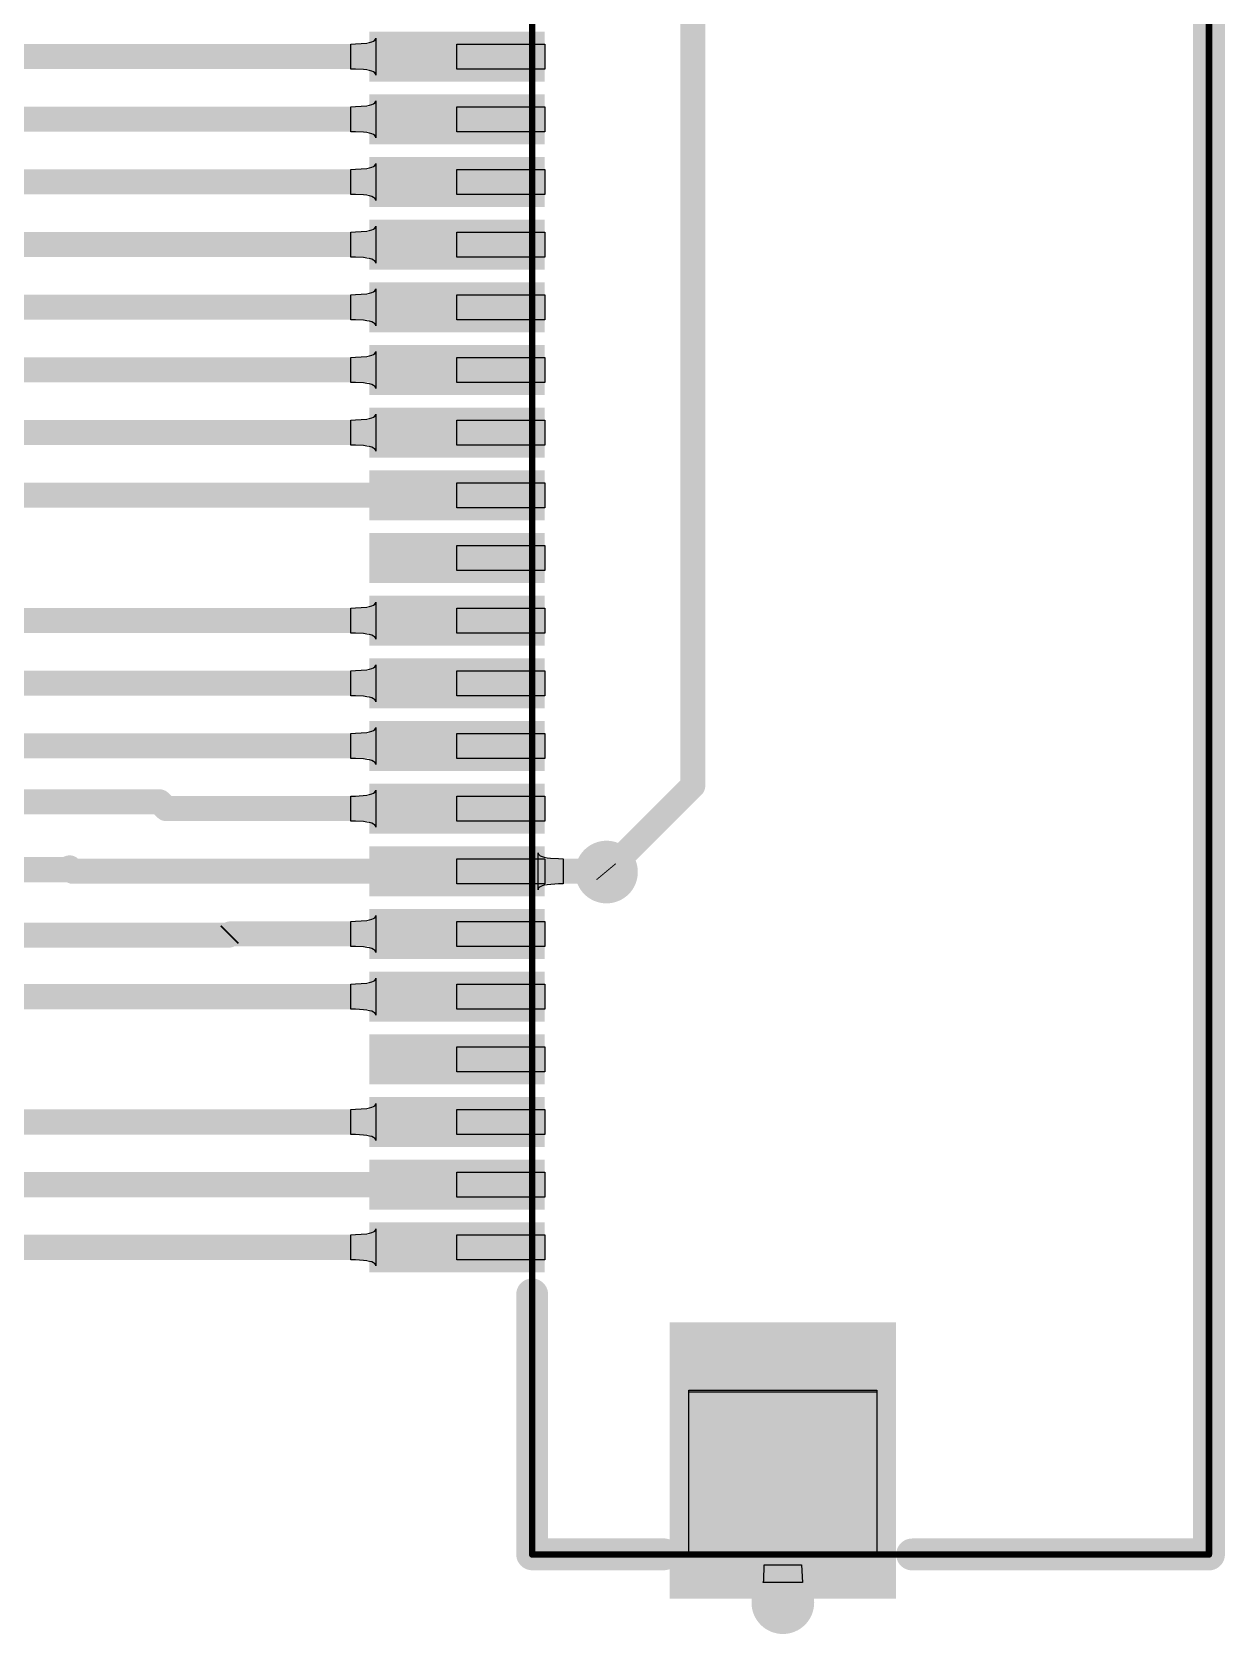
# Model space of a CAD drawing. Extents: x 244 to 457, y 184 to 319.
# Drawn here: x 411.67 to 421.19, y 239.64 to 252.42 of the extents above; entities that cross this region are included whole.
import ezdxf

# ---------------------------------------------------------------- set-up
doc = ezdxf.new("R2010")
doc.units = 0
doc.layers.get('0').update_dxf_attribs({"linetype": 'CONTINUOUS'})
for name, color, linetype in [('BOTTOMLAYER', 5, 'CONTINUOUS'), ('MECHANICAL15', 56, 'CONTINUOUS'), ('MULTILAYER', 9, 'CONTINUOUS'), ('TOPLAYER', 1, 'CONTINUOUS'), ('TOPOVERLAY', 2, 'CONTINUOUS'), ('TOPPASTE', 8, 'CONTINUOUS'), ('TOPSOLDER', 216, 'CONTINUOUS'), ('VIAHOLELAYER', 16, 'CONTINUOUS')]:
    doc.layers.add(name, color=color, linetype=linetype)

# ---------------------------------------------------------------- blocks, each defined once
blk = doc.blocks.new('FPC_SMD_P0_50_40P_FGS_XJ_0')
at = {"layer": 'MECHANICAL15'}
for p, q in [((10.891, 0.55), (10.891, 2.05)), ((10.891, 2.05), (12.212, 2.05)), ((10.902, 0.55), (10.902, 2.05)), ((10.902, 2.05), (12.201, 2.05)), ((12.201, 2.05), (12.201, 0.55)), ((12.212, 2.05), (12.212, 0.55)), ((10.891, 0.55), (10.891, 0.55)), ((12.212, 0.55), (10.891, 0.55)), ((10.902, 0.55), (10.902, 0.55)), ((12.201, 0.55), (10.902, 0.55)), ((0.15, -1.3), (0.15, -0.6)), ((0.15, -0.6), (0.35, -0.6)), ((0.35, -0.6), (0.35, -1.3)), ((0.65, -1.3), (0.65, -0.6)), ((0.65, -0.6), (0.85, -0.6)), ((0.85, -0.6), (0.85, -1.3)), ((1.15, -1.3), (1.15, -0.6)), ((1.15, -0.6), (1.35, -0.6)), ((1.35, -0.6), (1.35, -1.3)), ((1.65, -1.3), (1.65, -0.6)), ((1.65, -0.6), (1.85, -0.6)), ((1.85, -0.6), (1.85, -1.3)), ((2.15, -1.3), (2.15, -0.6)), ((2.15, -0.6), (2.35, -0.6)), ((2.35, -0.6), (2.35, -1.3)), ((2.65, -1.3), (2.65, -0.6)), ((2.65, -0.6), (2.85, -0.6)), ((2.85, -0.6), (2.85, -1.3)), ((3.15, -1.3), (3.15, -0.6)), ((3.15, -0.6), (3.35, -0.6)), ((3.35, -0.6), (3.35, -1.3)), ((3.65, -1.3), (3.65, -0.6)), ((3.65, -0.6), (3.85, -0.6)), ((3.85, -0.6), (3.85, -1.3)), ((4.15, -1.3), (4.15, -0.6)), ((4.15, -0.6), (4.35, -0.6)), ((4.35, -0.6), (4.35, -1.3)), ((4.65, -1.3), (4.65, -0.6)), ((4.65, -0.6), (4.85, -0.6)), ((4.85, -0.6), (4.85, -1.3)), ((5.15, -1.3), (5.15, -0.6)), ((5.15, -0.6), (5.35, -0.6)), ((5.35, -0.6), (5.35, -1.3)), ((5.65, -1.3), (5.65, -0.6)), ((5.65, -0.6), (5.85, -0.6)), ((5.85, -0.6), (5.85, -1.3)), ((6.15, -1.3), (6.15, -0.6)), ((6.15, -0.6), (6.35, -0.6)), ((6.35, -0.6), (6.35, -1.3)), ((6.65, -1.3), (6.65, -0.6)), ((6.65, -0.6), (6.85, -0.6)), ((6.85, -0.6), (6.85, -1.3)), ((7.15, -1.3), (7.15, -0.6)), ((7.15, -0.6), (7.35, -0.6)), ((7.35, -0.6), (7.35, -1.3)), ((7.65, -1.3), (7.65, -0.6)), ((7.65, -0.6), (7.85, -0.6)), ((7.85, -0.6), (7.85, -1.3)), ((8.15, -1.3), (8.15, -0.6)), ((8.15, -0.6), (8.35, -0.6)), ((8.35, -0.6), (8.35, -1.3)), ((8.65, -1.3), (8.65, -0.6)), ((8.65, -0.6), (8.85, -0.6)), ((8.85, -0.6), (8.85, -1.3)), ((9.15, -1.3), (9.15, -0.6)), ((9.15, -0.6), (9.35, -0.6)), ((9.35, -0.6), (9.35, -1.3)), ((9.65, -1.3), (9.65, -0.6)), ((9.65, -0.6), (9.85, -0.6)), ((9.85, -0.6), (9.85, -1.3)), ((0.15, -1.3), (0.15, -1.3)), ((0.35, -1.3), (0.15, -1.3)), ((0.65, -1.3), (0.65, -1.3)), ((0.85, -1.3), (0.65, -1.3)), ((1.15, -1.3), (1.15, -1.3)), ((1.35, -1.3), (1.15, -1.3)), ((1.65, -1.3), (1.65, -1.3)), ((1.85, -1.3), (1.65, -1.3)), ((2.15, -1.3), (2.15, -1.3)), ((2.35, -1.3), (2.15, -1.3)), ((2.65, -1.3), (2.65, -1.3)), ((2.85, -1.3), (2.65, -1.3)), ((3.15, -1.3), (3.15, -1.3)), ((3.35, -1.3), (3.15, -1.3)), ((3.65, -1.3), (3.65, -1.3)), ((3.85, -1.3), (3.65, -1.3)), ((4.15, -1.3), (4.15, -1.3)), ((4.35, -1.3), (4.15, -1.3)), ((4.65, -1.3), (4.65, -1.3)), ((4.85, -1.3), (4.65, -1.3)), ((5.15, -1.3), (5.15, -1.3)), ((5.35, -1.3), (5.15, -1.3)), ((5.65, -1.3), (5.65, -1.3)), ((5.85, -1.3), (5.65, -1.3)), ((6.15, -1.3), (6.15, -1.3)), ((6.35, -1.3), (6.15, -1.3)), ((6.65, -1.3), (6.65, -1.3)), ((6.85, -1.3), (6.65, -1.3)), ((7.15, -1.3), (7.15, -1.3)), ((7.35, -1.3), (7.15, -1.3)), ((7.65, -1.3), (7.65, -1.3)), ((7.85, -1.3), (7.65, -1.3)), ((8.15, -1.3), (8.15, -1.3)), ((8.35, -1.3), (8.15, -1.3)), ((8.65, -1.3), (8.65, -1.3)), ((8.85, -1.3), (8.65, -1.3)), ((9.15, -1.3), (9.15, -1.3)), ((9.35, -1.3), (9.15, -1.3)), ((9.65, -1.3), (9.65, -1.3)), ((9.85, -1.3), (9.65, -1.3))]:
    blk.add_line(p, q, dxfattribs=at)
at = {"layer": 'MECHANICAL15', "const_width": 0.0508}
for points in [[(12.201, 4.7), (-12.199, 4.7)], [(12.201, -0.7), (12.201, 4.7)], [(12.201, -0.7), (-12.199, -0.7)]]:
    blk.add_lwpolyline(points, dxfattribs=at)
at = {"layer": 'MECHANICAL15', "const_width": 0.0254}
for points in [[(12.189, 4.7, 1), (12.214, 4.7, 1)], [(12.189, 4.7, 1), (12.214, 4.7, 1)], [(12.189, -0.7, 1), (12.214, -0.7, 1)], [(12.189, -0.7, 1), (12.214, -0.7, 1)]]:
    blk.add_lwpolyline(points, format="xyb", close=True, dxfattribs=at)
at = {"layer": 'TOPLAYER'}
for points in [[(10.45, 2.1), (10.45, 0.5), (12.45, 2.1), (12.45, 0.5)], [(0.1, -1.95), (0.4, -1.95), (0.1, -0.65), (0.4, -0.65)], [(0.6, -1.95), (0.9, -1.95), (0.6, -0.65), (0.9, -0.65)], [(1.1, -1.95), (1.4, -1.95), (1.1, -0.65), (1.4, -0.65)], [(1.6, -1.95), (1.9, -1.95), (1.6, -0.65), (1.9, -0.65)], [(2.1, -1.95), (2.4, -1.95), (2.1, -0.65), (2.4, -0.65)], [(2.6, -1.95), (2.9, -1.95), (2.6, -0.65), (2.9, -0.65)], [(3.1, -1.95), (3.4, -1.95), (3.1, -0.65), (3.4, -0.65)], [(3.6, -1.95), (3.9, -1.95), (3.6, -0.65), (3.9, -0.65)], [(4.1, -1.95), (4.4, -1.95), (4.1, -0.65), (4.4, -0.65)], [(4.6, -1.95), (4.9, -1.95), (4.6, -0.65), (4.9, -0.65)], [(5.1, -1.95), (5.4, -1.95), (5.1, -0.65), (5.4, -0.65)], [(5.6, -1.95), (5.9, -1.95), (5.6, -0.65), (5.9, -0.65)], [(6.1, -1.95), (6.4, -1.95), (6.1, -0.65), (6.4, -0.65)], [(6.6, -1.95), (6.9, -1.95), (6.6, -0.65), (6.9, -0.65)], [(7.1, -1.95), (7.4, -1.95), (7.1, -0.65), (7.4, -0.65)], [(7.6, -1.95), (7.9, -1.95), (7.6, -0.65), (7.9, -0.65)], [(8.1, -1.95), (8.4, -1.95), (8.1, -0.65), (8.4, -0.65)], [(8.6, -1.95), (8.9, -1.95), (8.6, -0.65), (8.9, -0.65)], [(9.1, -1.95), (9.4, -1.95), (9.1, -0.65), (9.4, -0.65)], [(9.6, -1.95), (9.9, -1.95), (9.6, -0.65), (9.9, -0.65)]]:
    blk.add_solid(points, dxfattribs=at)
at = {"layer": 'TOPOVERLAY', "const_width": 0.254}
for points in [[(12.2, 4.7), (-12.2, 4.7)], [(12.2, 2.331), (12.2, 4.7)], [(12.2, -0.7), (12.2, 0.35)], [(12.2, -0.7), (10.126, -0.7)]]:
    blk.add_lwpolyline(points, dxfattribs=at)
at = {"layer": 'TOPOVERLAY', "const_width": 0.127}
for points in [[(12.137, 4.7, 1), (12.264, 4.7, 1)], [(12.137, 4.7, 1), (12.264, 4.7, 1)], [(12.137, 2.331, 1), (12.264, 2.331, 1)], [(12.136, 0.35, 1), (12.263, 0.35, 1)], [(10.062, -0.7, 1), (10.189, -0.7, 1)], [(12.136, -0.7, 1), (12.263, -0.7, 1)], [(12.136, -0.7, 1), (12.263, -0.7, 1)]]:
    blk.add_lwpolyline(points, format="xyb", close=True, dxfattribs=at)
at = {"layer": 'TOPPASTE'}
for points in [[(10.45, 2.1), (10.45, 0.5), (12.45, 2.1), (12.45, 0.5)], [(0.1, -1.95), (0.4, -1.95), (0.1, -0.65), (0.4, -0.65)], [(0.6, -1.95), (0.9, -1.95), (0.6, -0.65), (0.9, -0.65)], [(1.1, -1.95), (1.4, -1.95), (1.1, -0.65), (1.4, -0.65)], [(1.6, -1.95), (1.9, -1.95), (1.6, -0.65), (1.9, -0.65)], [(2.1, -1.95), (2.4, -1.95), (2.1, -0.65), (2.4, -0.65)], [(2.6, -1.95), (2.9, -1.95), (2.6, -0.65), (2.9, -0.65)], [(3.1, -1.95), (3.4, -1.95), (3.1, -0.65), (3.4, -0.65)], [(3.6, -1.95), (3.9, -1.95), (3.6, -0.65), (3.9, -0.65)], [(4.1, -1.95), (4.4, -1.95), (4.1, -0.65), (4.4, -0.65)], [(4.6, -1.95), (4.9, -1.95), (4.6, -0.65), (4.9, -0.65)], [(5.1, -1.95), (5.4, -1.95), (5.1, -0.65), (5.4, -0.65)], [(5.6, -1.95), (5.9, -1.95), (5.6, -0.65), (5.9, -0.65)], [(6.1, -1.95), (6.4, -1.95), (6.1, -0.65), (6.4, -0.65)], [(6.6, -1.95), (6.9, -1.95), (6.6, -0.65), (6.9, -0.65)], [(7.1, -1.95), (7.4, -1.95), (7.1, -0.65), (7.4, -0.65)], [(7.6, -1.95), (7.9, -1.95), (7.6, -0.65), (7.9, -0.65)], [(8.1, -1.95), (8.4, -1.95), (8.1, -0.65), (8.4, -0.65)], [(8.6, -1.95), (8.9, -1.95), (8.6, -0.65), (8.9, -0.65)], [(9.1, -1.95), (9.4, -1.95), (9.1, -0.65), (9.4, -0.65)], [(9.6, -1.95), (9.9, -1.95), (9.6, -0.65), (9.9, -0.65)]]:
    blk.add_solid(points, dxfattribs=at)
at = {"layer": 'TOPSOLDER'}
for points in [[(10.348, 2.202), (10.348, 0.398), (12.552, 2.202), (12.552, 0.398)], [(0.05, -2), (0.45, -2), (0.05, -0.6), (0.45, -0.6)], [(0.55, -2), (0.95, -2), (0.55, -0.6), (0.95, -0.6)], [(1.05, -2), (1.45, -2), (1.05, -0.6), (1.45, -0.6)], [(1.55, -2), (1.95, -2), (1.55, -0.6), (1.95, -0.6)], [(2.05, -2), (2.45, -2), (2.05, -0.6), (2.45, -0.6)], [(2.55, -2), (2.95, -2), (2.55, -0.6), (2.95, -0.6)], [(3.05, -2), (3.45, -2), (3.05, -0.6), (3.45, -0.6)], [(3.55, -2), (3.95, -2), (3.55, -0.6), (3.95, -0.6)], [(4.05, -2), (4.45, -2), (4.05, -0.6), (4.45, -0.6)], [(4.55, -2), (4.95, -2), (4.55, -0.6), (4.95, -0.6)], [(5.05, -2), (5.45, -2), (5.05, -0.6), (5.45, -0.6)], [(5.55, -2), (5.95, -2), (5.55, -0.6), (5.95, -0.6)], [(6.05, -2), (6.45, -2), (6.05, -0.6), (6.45, -0.6)], [(6.55, -2), (6.95, -2), (6.55, -0.6), (6.95, -0.6)], [(7.05, -2), (7.45, -2), (7.05, -0.6), (7.45, -0.6)], [(7.55, -2), (7.95, -2), (7.55, -0.6), (7.95, -0.6)], [(8.05, -2), (8.45, -2), (8.05, -0.6), (8.45, -0.6)], [(8.55, -2), (8.95, -2), (8.55, -0.6), (8.95, -0.6)], [(9.05, -2), (9.45, -2), (9.05, -0.6), (9.45, -0.6)], [(9.55, -2), (9.95, -2), (9.55, -0.6), (9.95, -0.6)]]:
    blk.add_solid(points, dxfattribs=at)

msp = doc.modelspace()

# ---------------------------------------------------------------- linework, layer by layer
at = {"layer": 'BOTTOMLAYER', "const_width": 0.2}
for points in [[(416.94, 246.41), (416.94, 267)], [(416.252, 245.722), (416.94, 246.41)]]:
    msp.add_lwpolyline(points, dxfattribs=at)
at = {"layer": 'BOTTOMLAYER'}
for points, const_width in [([(416.89, 246.41, 1), (416.99, 246.41, 1)], 0.1), ([(416.89, 246.41, 1), (416.99, 246.41, 1)], 0.1), ([(416.127, 245.722, 1), (416.377, 245.722, 1)], 0.25), ([(416.202, 245.722, 1), (416.302, 245.722, 1)], 0.1), ([(417.534, 239.893, 1), (417.784, 239.893, 1)], 0.25)]:
    msp.add_lwpolyline(points, format="xyb", close=True, dxfattribs=dict(at, const_width=const_width))
at = {"layer": 'MULTILAYER', "const_width": 0.25}
for points in [[(416.127, 245.722, 1), (416.377, 245.722, 1)], [(417.534, 239.893, 1), (417.784, 239.893, 1)]]:
    msp.add_lwpolyline(points, format="xyb", close=True, dxfattribs=at)
at = {"layer": 'TOPLAYER'}
for p, q in [((414.212, 252.328), (414.25, 252.329)), ((414.212, 252.128), (414.212, 252.328)), ((414.25, 252.329), (414.34, 252.336)), ((414.34, 252.336), (414.362, 252.34)), ((414.362, 252.34), (414.38, 252.345)), ((414.38, 252.345), (414.394, 252.351)), ((414.394, 252.351), (414.404, 252.358)), ((414.404, 252.358), (414.41, 252.366)), ((414.41, 252.366), (414.412, 252.375)), ((414.412, 252.375), (414.412, 252.081)), ((414.25, 252.128), (414.212, 252.128)), ((414.314, 252.124), (414.25, 252.128)), ((414.34, 252.121), (414.314, 252.124)), ((414.362, 252.117), (414.34, 252.121)), ((414.38, 252.111), (414.362, 252.117)), ((414.394, 252.105), (414.38, 252.111)), ((414.404, 252.098), (414.394, 252.105)), ((414.41, 252.09), (414.404, 252.098)), ((414.412, 252.081), (414.41, 252.09)), ((414.212, 251.828), (414.25, 251.829)), ((414.212, 251.628), (414.212, 251.828)), ((414.25, 251.829), (414.34, 251.836)), ((414.34, 251.836), (414.362, 251.84)), ((414.362, 251.84), (414.38, 251.845)), ((414.38, 251.845), (414.394, 251.851)), ((414.394, 251.851), (414.404, 251.858)), ((414.404, 251.858), (414.41, 251.866)), ((414.41, 251.866), (414.412, 251.875)), ((414.412, 251.875), (414.412, 251.581)), ((414.25, 251.628), (414.212, 251.628)), ((414.314, 251.624), (414.25, 251.628)), ((414.34, 251.621), (414.314, 251.624)), ((414.362, 251.616), (414.34, 251.621)), ((414.38, 251.611), (414.362, 251.616)), ((414.394, 251.605), (414.38, 251.611)), ((414.404, 251.598), (414.394, 251.605)), ((414.41, 251.59), (414.404, 251.598)), ((414.412, 251.581), (414.41, 251.59)), ((414.212, 251.328), (414.25, 251.329)), ((414.212, 251.128), (414.212, 251.328)), ((414.25, 251.329), (414.34, 251.336)), ((414.34, 251.336), (414.362, 251.34)), ((414.362, 251.34), (414.38, 251.345)), ((414.38, 251.345), (414.394, 251.351)), ((414.394, 251.351), (414.404, 251.358)), ((414.404, 251.358), (414.41, 251.366)), ((414.41, 251.366), (414.412, 251.375)), ((414.412, 251.375), (414.412, 251.081)), ((414.25, 251.128), (414.212, 251.128)), ((414.314, 251.124), (414.25, 251.128)), ((414.34, 251.121), (414.314, 251.124)), ((414.362, 251.117), (414.34, 251.121)), ((414.38, 251.111), (414.362, 251.117)), ((414.394, 251.105), (414.38, 251.111)), ((414.404, 251.098), (414.394, 251.105)), ((414.41, 251.09), (414.404, 251.098)), ((414.412, 251.081), (414.41, 251.09)), ((414.212, 250.828), (414.25, 250.829)), ((414.212, 250.628), (414.212, 250.828)), ((414.25, 250.829), (414.34, 250.836)), ((414.34, 250.836), (414.362, 250.84)), ((414.362, 250.84), (414.38, 250.845)), ((414.38, 250.845), (414.394, 250.851)), ((414.394, 250.851), (414.404, 250.858)), ((414.404, 250.858), (414.41, 250.866)), ((414.41, 250.866), (414.412, 250.875)), ((414.412, 250.875), (414.412, 250.581)), ((414.25, 250.628), (414.212, 250.628)), ((414.314, 250.624), (414.25, 250.628)), ((414.34, 250.621), (414.314, 250.624)), ((414.362, 250.616), (414.34, 250.621)), ((414.38, 250.611), (414.362, 250.616)), ((414.394, 250.605), (414.38, 250.611)), ((414.404, 250.598), (414.394, 250.605)), ((414.41, 250.59), (414.404, 250.598)), ((414.412, 250.581), (414.41, 250.59)), ((414.41, 250.366), (414.412, 250.375)), ((414.412, 250.375), (414.412, 250.081)), ((414.212, 250.328), (414.25, 250.329)), ((414.212, 250.128), (414.212, 250.328)), ((414.25, 250.329), (414.34, 250.336)), ((414.34, 250.336), (414.362, 250.34)), ((414.362, 250.34), (414.38, 250.345)), ((414.38, 250.345), (414.394, 250.351)), ((414.394, 250.351), (414.404, 250.358)), ((414.404, 250.358), (414.41, 250.366)), ((414.25, 250.128), (414.212, 250.128)), ((414.314, 250.124), (414.25, 250.128)), ((414.34, 250.121), (414.314, 250.124)), ((414.362, 250.117), (414.34, 250.121)), ((414.38, 250.111), (414.362, 250.117)), ((414.394, 250.105), (414.38, 250.111)), ((414.404, 250.098), (414.394, 250.105)), ((414.41, 250.09), (414.404, 250.098)), ((414.412, 250.081), (414.41, 250.09)), ((414.404, 249.858), (414.41, 249.866)), ((414.41, 249.866), (414.412, 249.875)), ((414.412, 249.875), (414.412, 249.581)), ((414.212, 249.828), (414.25, 249.829)), ((414.212, 249.628), (414.212, 249.828)), ((414.25, 249.829), (414.34, 249.836)), ((414.34, 249.836), (414.362, 249.84)), ((414.362, 249.84), (414.38, 249.845)), ((414.38, 249.845), (414.394, 249.851)), ((414.394, 249.851), (414.404, 249.858)), ((414.25, 249.628), (414.212, 249.628)), ((414.314, 249.624), (414.25, 249.628)), ((414.34, 249.621), (414.314, 249.624)), ((414.362, 249.616), (414.34, 249.621)), ((414.38, 249.611), (414.362, 249.616)), ((414.394, 249.605), (414.38, 249.611)), ((414.404, 249.598), (414.394, 249.605)), ((414.41, 249.59), (414.404, 249.598)), ((414.412, 249.581), (414.41, 249.59)), ((414.38, 249.345), (414.394, 249.351)), ((414.394, 249.351), (414.404, 249.358)), ((414.404, 249.358), (414.41, 249.366)), ((414.41, 249.366), (414.412, 249.375)), ((414.412, 249.375), (414.412, 249.081)), ((414.212, 249.328), (414.25, 249.329)), ((414.212, 249.128), (414.212, 249.328)), ((414.25, 249.329), (414.34, 249.336)), ((414.34, 249.336), (414.362, 249.34)), ((414.362, 249.34), (414.38, 249.345)), ((414.25, 249.128), (414.212, 249.128)), ((414.314, 249.124), (414.25, 249.128)), ((414.34, 249.121), (414.314, 249.124)), ((414.362, 249.117), (414.34, 249.121)), ((414.38, 249.111), (414.362, 249.117)), ((414.394, 249.105), (414.38, 249.111)), ((414.404, 249.098), (414.394, 249.105)), ((414.41, 249.09), (414.404, 249.098)), ((414.412, 249.081), (414.41, 249.09)), ((414.212, 247.828), (414.25, 247.829)), ((414.212, 247.628), (414.212, 247.828)), ((414.25, 247.829), (414.34, 247.836)), ((414.34, 247.836), (414.362, 247.84)), ((414.362, 247.84), (414.38, 247.845)), ((414.38, 247.845), (414.394, 247.851)), ((414.394, 247.851), (414.404, 247.858)), ((414.404, 247.858), (414.41, 247.866)), ((414.41, 247.866), (414.412, 247.875)), ((414.412, 247.875), (414.412, 247.581)), ((414.25, 247.628), (414.212, 247.628)), ((414.314, 247.624), (414.25, 247.628)), ((414.34, 247.621), (414.314, 247.624)), ((414.362, 247.616), (414.34, 247.621)), ((414.38, 247.611), (414.362, 247.616)), ((414.394, 247.605), (414.38, 247.611)), ((414.404, 247.598), (414.394, 247.605)), ((414.41, 247.59), (414.404, 247.598)), ((414.412, 247.581), (414.41, 247.59)), ((414.212, 247.328), (414.25, 247.329)), ((414.212, 247.128), (414.212, 247.328)), ((414.25, 247.329), (414.34, 247.336)), ((414.34, 247.336), (414.362, 247.34)), ((414.362, 247.34), (414.38, 247.345)), ((414.38, 247.345), (414.394, 247.351)), ((414.394, 247.351), (414.404, 247.358)), ((414.404, 247.358), (414.41, 247.366)), ((414.41, 247.366), (414.412, 247.375)), ((414.412, 247.375), (414.412, 247.081)), ((414.25, 247.128), (414.212, 247.128)), ((414.314, 247.124), (414.25, 247.128)), ((414.34, 247.121), (414.314, 247.124)), ((414.362, 247.117), (414.34, 247.121)), ((414.38, 247.111), (414.362, 247.117)), ((414.394, 247.105), (414.38, 247.111)), ((414.404, 247.098), (414.394, 247.105)), ((414.41, 247.09), (414.404, 247.098)), ((414.412, 247.081), (414.41, 247.09)), ((414.212, 246.828), (414.25, 246.829)), ((414.212, 246.628), (414.212, 246.828)), ((414.25, 246.829), (414.34, 246.836)), ((414.34, 246.836), (414.362, 246.84)), ((414.362, 246.84), (414.38, 246.845)), ((414.38, 246.845), (414.394, 246.851)), ((414.394, 246.851), (414.404, 246.858)), ((414.404, 246.858), (414.41, 246.866)), ((414.41, 246.866), (414.412, 246.875)), ((414.412, 246.875), (414.412, 246.581)), ((414.25, 246.628), (414.212, 246.628)), ((414.314, 246.624), (414.25, 246.628)), ((414.34, 246.621), (414.314, 246.624)), ((414.362, 246.616), (414.34, 246.621)), ((414.38, 246.611), (414.362, 246.616)), ((414.394, 246.605), (414.38, 246.611)), ((414.404, 246.598), (414.394, 246.605)), ((414.41, 246.59), (414.404, 246.598)), ((414.412, 246.581), (414.41, 246.59)), ((414.212, 246.128), (414.212, 246.328)), ((414.212, 246.328), (414.25, 246.328)), ((414.25, 246.328), (414.34, 246.336)), ((414.34, 246.336), (414.362, 246.34)), ((414.362, 246.34), (414.38, 246.345)), ((414.38, 246.345), (414.394, 246.351)), ((414.394, 246.351), (414.404, 246.358)), ((414.404, 246.358), (414.41, 246.366)), ((414.41, 246.366), (414.412, 246.375)), ((414.412, 246.375), (414.412, 246.081)), ((414.25, 246.128), (414.212, 246.128)), ((414.314, 246.124), (414.25, 246.128)), ((414.34, 246.121), (414.314, 246.124)), ((414.362, 246.116), (414.34, 246.121)), ((414.38, 246.111), (414.362, 246.116)), ((414.394, 246.105), (414.38, 246.111)), ((414.404, 246.098), (414.394, 246.105)), ((414.41, 246.09), (414.404, 246.098)), ((414.412, 246.081), (414.41, 246.09)), ((415.706, 245.581), (415.706, 245.875)), ((415.706, 245.875), (415.708, 245.866)), ((415.708, 245.866), (415.714, 245.858)), ((415.714, 245.858), (415.724, 245.851)), ((415.724, 245.851), (415.738, 245.845)), ((415.738, 245.845), (415.756, 245.84)), ((415.756, 245.84), (415.778, 245.836)), ((415.778, 245.836), (415.804, 245.832)), ((415.804, 245.832), (415.868, 245.829)), ((415.868, 245.829), (415.906, 245.828)), ((415.906, 245.828), (415.906, 245.628)), ((415.708, 245.59), (415.706, 245.581)), ((415.714, 245.598), (415.708, 245.59)), ((415.724, 245.605), (415.714, 245.598)), ((415.738, 245.611), (415.724, 245.605)), ((415.756, 245.616), (415.738, 245.611)), ((415.778, 245.621), (415.756, 245.616)), ((415.868, 245.628), (415.778, 245.621)), ((415.906, 245.628), (415.868, 245.628)), ((414.212, 245.328), (414.25, 245.329)), ((414.212, 245.128), (414.212, 245.328)), ((414.25, 245.329), (414.34, 245.336)), ((414.34, 245.336), (414.362, 245.34)), ((414.362, 245.34), (414.38, 245.345)), ((414.38, 245.345), (414.394, 245.351)), ((414.394, 245.351), (414.404, 245.358)), ((414.404, 245.358), (414.41, 245.366)), ((414.41, 245.366), (414.412, 245.375)), ((414.412, 245.375), (414.412, 245.081)), ((414.25, 245.128), (414.212, 245.128)), ((414.314, 245.124), (414.25, 245.128)), ((414.34, 245.121), (414.314, 245.124)), ((414.362, 245.117), (414.34, 245.121)), ((414.38, 245.111), (414.362, 245.117)), ((414.394, 245.105), (414.38, 245.111)), ((414.404, 245.098), (414.394, 245.105)), ((414.41, 245.09), (414.404, 245.098)), ((414.412, 245.081), (414.41, 245.09)), ((414.41, 244.866), (414.412, 244.875)), ((414.412, 244.875), (414.412, 244.581)), ((414.212, 244.828), (414.25, 244.829)), ((414.212, 244.628), (414.212, 244.828)), ((414.25, 244.829), (414.34, 244.836)), ((414.34, 244.836), (414.362, 244.84)), ((414.362, 244.84), (414.38, 244.845)), ((414.38, 244.845), (414.394, 244.851)), ((414.394, 244.851), (414.404, 244.858)), ((414.404, 244.858), (414.41, 244.866)), ((414.25, 244.628), (414.212, 244.628)), ((414.314, 244.624), (414.25, 244.628)), ((414.34, 244.621), (414.314, 244.624)), ((414.362, 244.616), (414.34, 244.621)), ((414.38, 244.611), (414.362, 244.616)), ((414.394, 244.605), (414.38, 244.611)), ((414.404, 244.598), (414.394, 244.605)), ((414.41, 244.59), (414.404, 244.598)), ((414.412, 244.581), (414.41, 244.59)), ((414.394, 243.851), (414.404, 243.858)), ((414.404, 243.858), (414.41, 243.866)), ((414.41, 243.866), (414.412, 243.875)), ((414.412, 243.875), (414.412, 243.581)), ((414.212, 243.828), (414.25, 243.829)), ((414.212, 243.628), (414.212, 243.828)), ((414.25, 243.829), (414.34, 243.836)), ((414.34, 243.836), (414.362, 243.84)), ((414.362, 243.84), (414.38, 243.845)), ((414.38, 243.845), (414.394, 243.851)), ((414.25, 243.628), (414.212, 243.628)), ((414.314, 243.624), (414.25, 243.628)), ((414.34, 243.621), (414.314, 243.624)), ((414.362, 243.616), (414.34, 243.621)), ((414.38, 243.611), (414.362, 243.616)), ((414.394, 243.605), (414.38, 243.611)), ((414.404, 243.598), (414.394, 243.605)), ((414.41, 243.59), (414.404, 243.598)), ((414.412, 243.581), (414.41, 243.59)), ((414.25, 242.829), (414.34, 242.836)), ((414.34, 242.836), (414.362, 242.84)), ((414.362, 242.84), (414.38, 242.845)), ((414.38, 242.845), (414.394, 242.851)), ((414.394, 242.851), (414.404, 242.858)), ((414.404, 242.858), (414.41, 242.866)), ((414.41, 242.866), (414.412, 242.875)), ((414.412, 242.875), (414.412, 242.581)), ((414.212, 242.828), (414.25, 242.829)), ((414.212, 242.628), (414.212, 242.828)), ((414.25, 242.628), (414.212, 242.628)), ((414.314, 242.624), (414.25, 242.628)), ((414.34, 242.621), (414.314, 242.624)), ((414.362, 242.616), (414.34, 242.621)), ((414.38, 242.611), (414.362, 242.616)), ((414.394, 242.605), (414.38, 242.611)), ((414.404, 242.598), (414.394, 242.605)), ((414.41, 242.59), (414.404, 242.598)), ((414.412, 242.581), (414.41, 242.59)), ((417.507, 240.093), (417.509, 240.17)), ((417.509, 240.196), (417.809, 240.196)), ((417.509, 240.17), (417.509, 240.196)), ((417.809, 240.196), (417.817, 240.054)), ((417.502, 240.054), (417.503, 240.057)), ((417.817, 240.054), (417.502, 240.054)), ((417.503, 240.057), (417.504, 240.062)), ((417.504, 240.062), (417.506, 240.07)), ((417.506, 240.07), (417.507, 240.093))]:
    msp.add_line(p, q, dxfattribs=at)
for points, const_width in [([(409.044, 252.228), (415.059, 252.228)], 0.2), ([(409.044, 251.728), (415.059, 251.728)], 0.2), ([(409.044, 251.228), (415.059, 251.228)], 0.2), ([(409.044, 250.728), (415.059, 250.728)], 0.2), ([(409.044, 250.228), (415.059, 250.228)], 0.2), ([(409.044, 249.728), (415.059, 249.728)], 0.2), ([(409.044, 249.228), (415.059, 249.228)], 0.2), ([(409.044, 248.728), (415.059, 248.728)], 0.2), ([(409.044, 247.728), (415.059, 247.728)], 0.2), ([(409.044, 247.228), (415.059, 247.228)], 0.2), ([(409.044, 246.728), (415.059, 246.728)], 0.2), ([(410.917, 246.282), (412.686, 246.282)], 0.2), ([(412.686, 246.282), (412.74, 246.228)], 0.2), ([(412.74, 246.228), (415.059, 246.228)], 0.2), ([(409.057, 245.741), (411.955, 245.741)], 0.2), ([(411.955, 245.741), (411.968, 245.755)], 0.2), ([(411.968, 245.755), (411.995, 245.728)], 0.2), ([(411.995, 245.728), (415.059, 245.728)], 0.2), ([(415.059, 245.728), (416.247, 245.728)], 0.2), ([(416.247, 245.728), (416.252, 245.722)], 0.2), ([(383.101, 245.219), (413.24, 245.219)], 0.2), ([(413.24, 245.219), (413.249, 245.228)], 0.2), ([(413.249, 245.228), (415.059, 245.228)], 0.2), ([(409.044, 244.728), (415.059, 244.728)], 0.2), ([(409.044, 243.728), (415.059, 243.728)], 0.2), ([(409.044, 243.228), (415.059, 243.228)], 0.2), ([(409.044, 242.728), (415.059, 242.728)], 0.2), ([(417.659, 239.893), (417.659, 241.028)], 0.3)]:
    msp.add_lwpolyline(points, dxfattribs=dict(at, const_width=const_width))
for points, const_width in [([(415.009, 252.228, 1), (415.109, 252.228, 1)], 0.1), ([(415.009, 251.728, 1), (415.109, 251.728, 1)], 0.1), ([(415.009, 251.228, 1), (415.109, 251.228, 1)], 0.1), ([(415.009, 250.728, 1), (415.109, 250.728, 1)], 0.1), ([(415.009, 250.228, 1), (415.109, 250.228, 1)], 0.1), ([(415.009, 249.728, 1), (415.109, 249.728, 1)], 0.1), ([(415.009, 249.228, 1), (415.109, 249.228, 1)], 0.1), ([(415.009, 248.728, 1), (415.109, 248.728, 1)], 0.1), ([(415.009, 247.728, 1), (415.109, 247.728, 1)], 0.1), ([(415.009, 247.228, 1), (415.109, 247.228, 1)], 0.1), ([(415.009, 246.728, 1), (415.109, 246.728, 1)], 0.1), ([(412.636, 246.282, 1), (412.736, 246.282, 1)], 0.1), ([(412.636, 246.282, 1), (412.736, 246.282, 1)], 0.1), ([(412.69, 246.228, 1), (412.79, 246.228, 1)], 0.1), ([(412.69, 246.228, 1), (412.79, 246.228, 1)], 0.1), ([(415.009, 246.228, 1), (415.109, 246.228, 1)], 0.1), ([(416.127, 245.722, 1), (416.377, 245.722, 1)], 0.25), ([(411.905, 245.741, 1), (412.005, 245.741, 1)], 0.1), ([(411.905, 245.741, 1), (412.005, 245.741, 1)], 0.1), ([(411.918, 245.755, 1), (412.018, 245.755, 1)], 0.1), ([(411.918, 245.755, 1), (412.018, 245.755, 1)], 0.1), ([(411.945, 245.728, 1), (412.045, 245.728, 1)], 0.1), ([(411.945, 245.728, 1), (412.045, 245.728, 1)], 0.1), ([(415.009, 245.728, 1), (415.109, 245.728, 1)], 0.1), ([(415.009, 245.728, 1), (415.109, 245.728, 1)], 0.1), ([(416.197, 245.728, 1), (416.297, 245.728, 1)], 0.1), ([(416.197, 245.728, 1), (416.297, 245.728, 1)], 0.1), ([(416.202, 245.722, 1), (416.302, 245.722, 1)], 0.1), ([(413.19, 245.219, 1), (413.29, 245.219, 1)], 0.1), ([(413.19, 245.219, 1), (413.29, 245.219, 1)], 0.1), ([(413.199, 245.228, 1), (413.299, 245.228, 1)], 0.1), ([(413.199, 245.228, 1), (413.299, 245.228, 1)], 0.1), ([(415.009, 245.228, 1), (415.109, 245.228, 1)], 0.1), ([(415.009, 244.728, 1), (415.109, 244.728, 1)], 0.1), ([(415.009, 243.728, 1), (415.109, 243.728, 1)], 0.1), ([(415.009, 243.228, 1), (415.109, 243.228, 1)], 0.1), ([(415.009, 242.728, 1), (415.109, 242.728, 1)], 0.1), ([(417.584, 241.028, 1), (417.734, 241.028, 1)], 0.15), ([(417.534, 239.893, 1), (417.784, 239.893, 1)], 0.25), ([(417.584, 239.893, 1), (417.734, 239.893, 1)], 0.15)]:
    msp.add_lwpolyline(points, format="xyb", close=True, dxfattribs=dict(at, const_width=const_width))
at = {"layer": 'VIAHOLELAYER', "const_width": 0.15}
for points in [[(416.177, 245.722, 1), (416.327, 245.722, 1)], [(417.584, 239.893, 1), (417.734, 239.893, 1)]]:
    msp.add_lwpolyline(points, format="xyb", close=True, dxfattribs=at)

# ---------------------------------------------------------------- block references
at = {"rotation": 270}
msp.add_blockref('FPC_SMD_P0_50_40P_FGS_XJ_0', (416.359, 252.478), dxfattribs=at)

doc.saveas('drawing.dxf')
